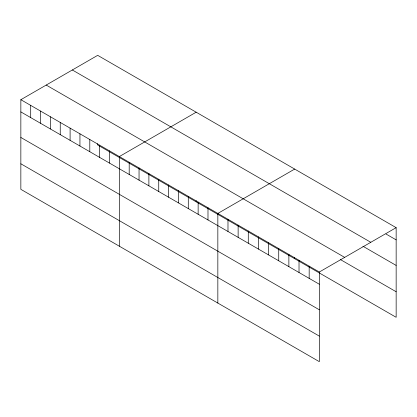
<?xml version="1.0" encoding="UTF-8"?>
<svg xmlns="http://www.w3.org/2000/svg" width="417" height="417" viewBox="0 0 417 417"><rect width="100%" height="100%" fill="white"/><g stroke="black" fill="none" stroke-linecap="round" stroke-linejoin="round"><path stroke-width="0.63" d="M20.85 99.699L319.318 272.02L319.318 361.659L20.85 189.339L20.85 99.699L97.682 55.341L396.15 227.661L396.15 317.301L97.682 144.98L97.682 143.703M196.178 112.204L119.345 156.563L119.345 246.207M294.673 169.073L217.841 213.431L217.841 303.07M319.318 272.02L396.15 227.661M386.001 234.01L396.15 239.869M72.329 69.978L370.796 242.298M362.889 246.218L396.15 265.421M46.204 85.063L344.671 257.378M340.335 259.525L396.15 291.749M20.85 111.907L319.318 284.227M20.85 137.464L319.318 309.779M20.85 163.787L319.318 336.107M309.169 266.161L309.169 278.368M299.02 260.302L299.02 272.509M294.673 257.435L294.673 258.712M288.872 254.443L288.872 266.651M278.728 248.584L278.728 260.792M268.579 242.725L268.579 254.933M258.431 236.866L258.431 249.074M248.282 231.008L248.282 243.215M238.133 225.149L238.133 237.356M227.984 219.29L227.984 231.498M207.989 207.744L207.989 219.952M198.138 202.057L198.138 214.265M196.178 200.572L196.178 201.849M188.291 196.371L188.291 208.578M178.44 190.684L178.44 202.891M168.593 184.997L168.593 197.205M158.741 179.31L158.741 191.518M148.89 173.623L148.89 185.836M139.043 167.936L139.043 180.149M129.192 162.249L129.192 174.462M109.494 150.876L109.494 163.089M99.647 145.189L99.647 157.402M89.796 139.507L89.796 151.715M79.944 133.821L79.944 146.028M70.098 128.134L70.098 140.341M60.246 122.447L60.246 134.655M50.4 116.76L50.4 128.968M40.548 111.073L40.548 123.281M30.702 105.386L30.702 117.594"/></g></svg>
